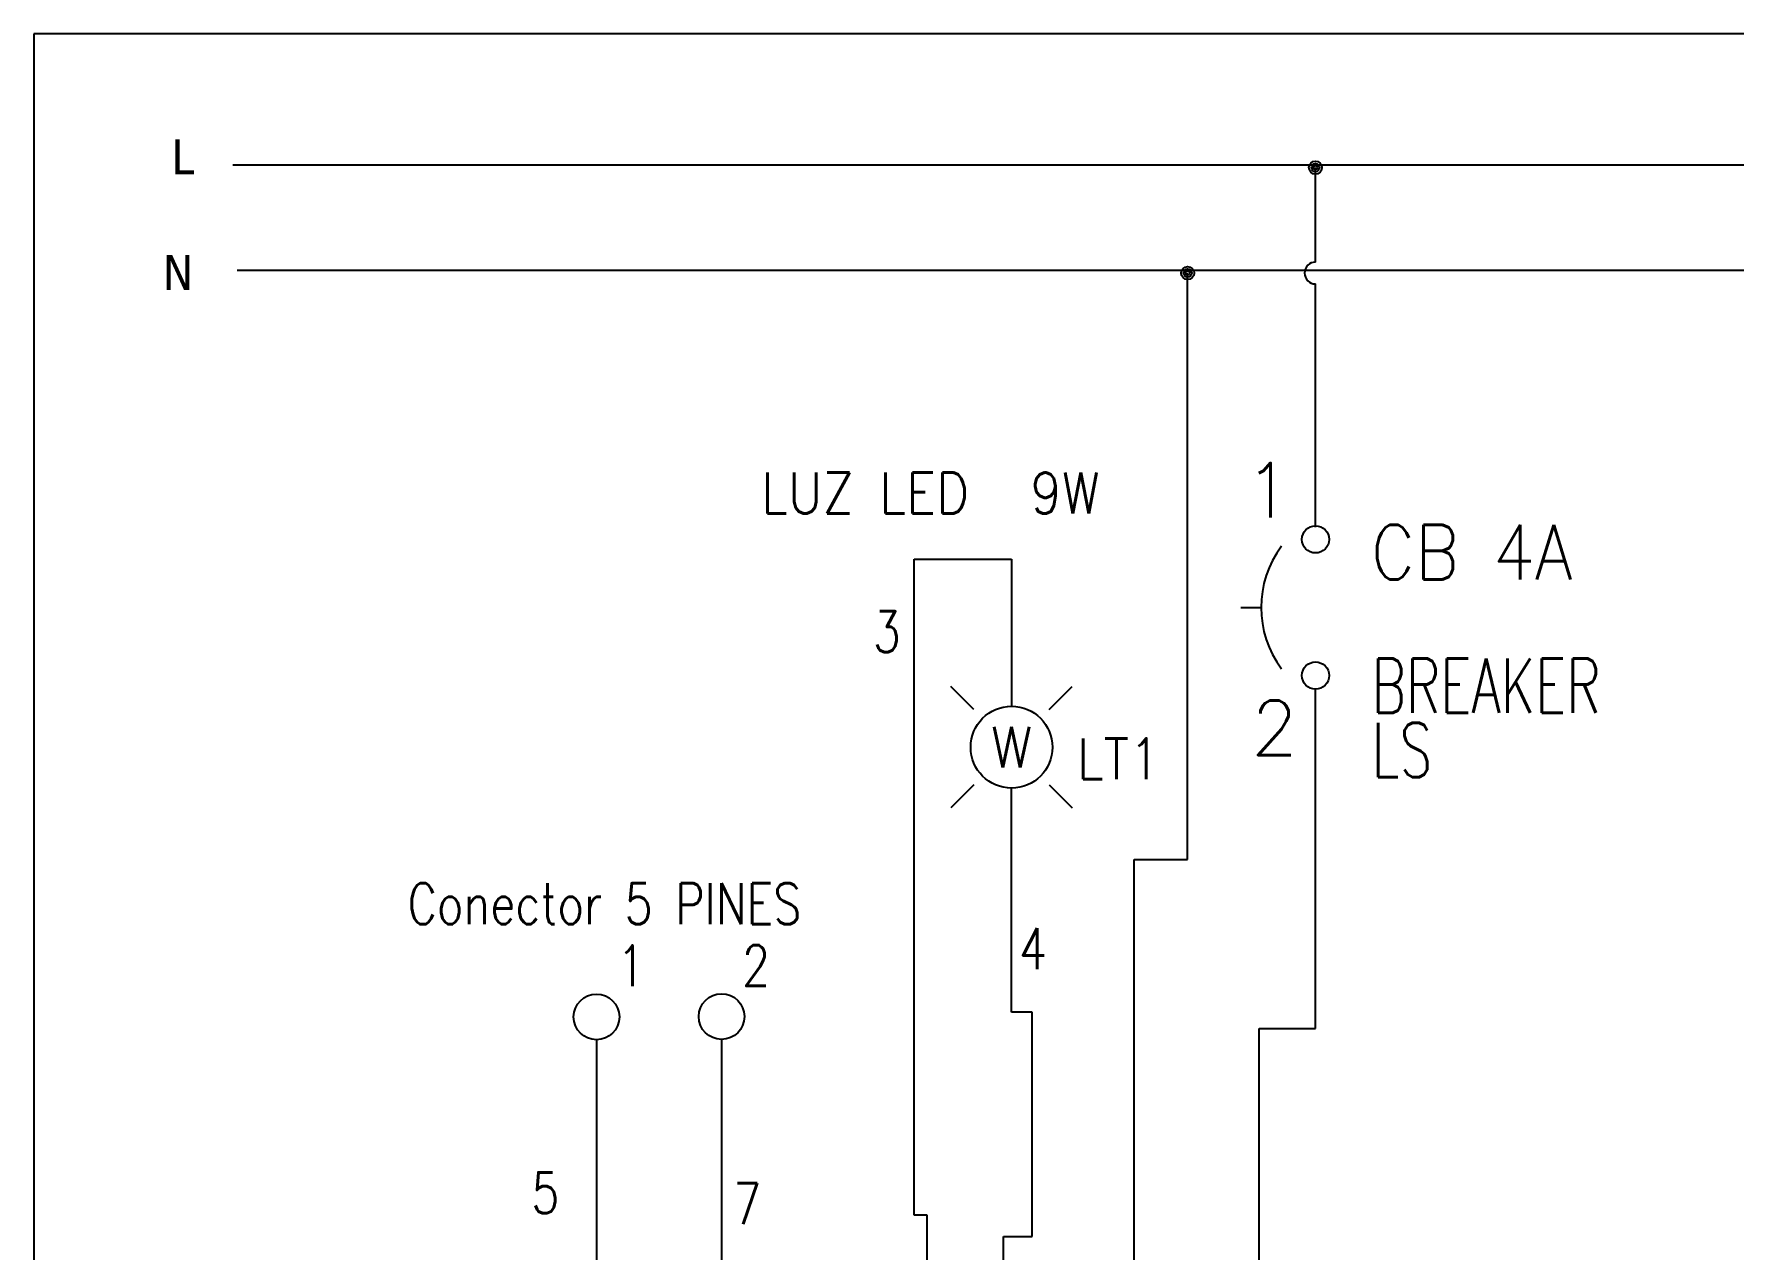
# Model space of a CAD drawing. Header units: millimetres. Extents: x 123.5 to 144.3, y 105.4 to 121.6.
# Drawn here: x 123.51 to 131.3, y 116.02 to 121.59 of the extents above; entities that cross this region are included whole.
import ezdxf
from ezdxf.enums import TextEntityAlignment as Align

# ---------------------------------------------------------------- set-up
doc = ezdxf.new("R2010")
doc.units = ezdxf.units.MM
doc.linetypes.add('HIDDEN2', pattern=[0.1875, 0.125, -0.0625])
for name, color, linetype in [('BLK_12AWG', 7, 'Continuous'), ('DESC', 250, 'Continuous'), ('MISC', 7, 'Continuous'), ('SYMS', 7, 'Continuous'), ('TAGS', 250, 'Continuous'), ('TERMS', 250, 'Continuous'), ('WIRES', 7, 'Continuous')]:
    doc.layers.add(name, color=color, linetype=linetype)
doc.layers.add('WIRENO', color=7, linetype='Continuous', true_color=0x000000)
doc.styles.get("Standard").update_dxf_attribs({"font": 'tahoma.ttf'})
doc.styles.add('WD', font='romans.shx')

# ---------------------------------------------------------------- blocks, each defined once
blk = doc.blocks.new('WDDOT')
for radius in [0.03, 0.0187, 0.00929]:
    blk.add_circle((0, 0), radius)
blk = doc.blocks.new('VCB1')
at = {"linetype": 'HIDDEN2'}
blk.add_line((-0.1712, 0), (-0.125, 0), dxfattribs=at)
for centre in [(0, 0.1562), (0, -0.1562)]:
    blk.add_circle(centre, 0.0312)
blk.add_arc((0.1094, 0), 0.2344, 143.1301, 216.8699)
at = {"style": 'WD'}
for tag, p, width in [('INST', (0.2188, 0.3883), 0.7), ('LOC', (0.2188, 0.2188), 0.7), ('TAG1', (0.1269, 0.0644), 0.9), ('XREF', (0.1287, -0.09), 0.7), ('DESC1', (0.1287, -0.242), 0.7), ('DESC2', (0.1287, -0.3893), 0.7)]:
    blk.add_attdef(tag, p, '', height=0.125, dxfattribs=dict(at, width=width))
at = {"linetype": 'Continuous', "style": 'WD'}
for tag, height, flags, p in [('TERM01', 0.125, 8, (-0.055, 0.2066)), ('CAT', 0.01, 9, (-0.1421, -0.0731)), ('MFG', 0.01, 9, (-0.1421, -0.0881))]:
    blk.add_attdef(tag, text='', height=height, dxfattribs=dict(at, flags=flags)).set_placement(p, align=Align.RIGHT)
at = {"color": 7, "style": 'WD', "flags": 1}
for tag, p in [('X2TERM01', (0, 0.1875)), ('X8TERM02', (0, -0.1875))]:
    blk.add_attdef(tag, p, '', height=0.0125, dxfattribs=at)
at = {"style": 'WD', "width": 0.7}
blk.add_attdef('RATING1', text='', height=0.125, dxfattribs=at).set_placement((-0.1875, 0.0625), align=Align.RIGHT)
at = {"color": 7, "style": 'WD'}
for tag, p in [('X4LINK', (-0.25, 0)), ('X1LINK', (0, 0))]:
    blk.add_attdef(tag, p, '', height=0.01, dxfattribs=at)
at = {"style": 'WD', "flags": 9}
for tag, p in [('FAMILY', (-0.1421, -0.0365)), ('CONTACT', (-0.1288, -0.1291))]:
    blk.add_attdef(tag, text='', height=0.01, dxfattribs=at).set_placement(p, align=Align.RIGHT)
at = {"linetype": 'Continuous', "style": 'WD', "flags": 9}
blk.add_attdef('ASSYCODE', text='', height=0.01, dxfattribs=at).set_placement((-0.1533, -0.1061), align=Align.CENTER)
at = {"linetype": 'Continuous', "style": 'WD', "flags": 8}
blk.add_attdef('TERM02', text='', height=0.125, dxfattribs=at).set_placement((-0.0407, -0.2134), align=Align.TOP_RIGHT)
blk = doc.blocks.new('VLT1W')
for p, q in [((-0.1149, 0.1149), (-0.1856, 0.1856)), ((0.1149, 0.1149), (0.1856, 0.1856)), ((-0.1149, -0.1149), (-0.1856, -0.1856)), ((0.1149, -0.1149), (0.1856, -0.1856))]:
    blk.add_line(p, q)
blk.add_circle((0, 0), 0.125)
at = {"linetype": 'Continuous', "style": 'WD'}
for tag, height, flags, p in [('TERM01', 0.125, 8, (-0.0312, 0.2188)), ('MFG', 0.01, 9, (-0.2211, -0.1494)), ('CAT', 0.01, 9, (-0.2211, -0.1343))]:
    blk.add_attdef(tag, text='', height=height, dxfattribs=dict(at, flags=flags)).set_placement(p, align=Align.RIGHT)
at = {"style": 'WD', "flags": 1}
for tag, p in [('X2TERM01', (0, 0.125)), ('X8TERM02', (0, -0.125))]:
    blk.add_attdef(tag, p, '', height=0.0125, dxfattribs=at)
at = {"style": 'WD'}
blk.add_attdef('COLOR', text='', height=0.125, dxfattribs=at).set_placement((0, 0), align=Align.MIDDLE)
for tag, p, width in [('TAG1', (0.2, -0.0979), 0.9), ('DESC1', (-0.256, -0.9315), 0.9), ('WDTAGALT', (-0.25, -1.25), 0.7)]:
    blk.add_attdef(tag, p, '', height=0.125, dxfattribs=dict(at, width=width))
at = {"linetype": 'Continuous', "style": 'WD', "flags": 9}
blk.add_attdef('ASSYCODE', text='', height=0.01, dxfattribs=at).set_placement((-0.2399, -0.0934), align=Align.CENTER)
at = {"style": 'WD', "flags": 9}
blk.add_attdef('FAMILY', text='', height=0.01, dxfattribs=at).set_placement((-0.2191, -0.1166), align=Align.RIGHT)
at = {"style": 'WD'}
for tag, width, p in [('INST', 0.7, (0.2812, -0.1471)), ('LOC', 0.7, (0.2812, -0.3167)), ('DESC2', 0.9, (-0.256, -0.9627))]:
    blk.add_attdef(tag, text='', height=0.125, dxfattribs=dict(at, width=width)).set_placement(p, align=Align.TOP_LEFT)
at = {"linetype": 'Continuous', "style": 'WD', "flags": 8}
blk.add_attdef('TERM02', text='', height=0.125, dxfattribs=at).set_placement((-0.0312, -0.2188), align=Align.TOP_RIGHT)
blk = doc.blocks.new('WD_WNV')
at = {"linetype": 'Continuous', "style": 'WD', "width": 0.8}
blk.add_attdef('WIRENO', text='', height=0.125, dxfattribs=at).set_placement((-0.05, 0), align=Align.MIDDLE_RIGHT)
at = {"style": 'WD', "flags": 1}
for tag, p in [('W01USER', (-0.0625, 0.0938)), ('W02USER', (-0.0625, 0.0859)), ('W03USER', (-0.0625, 0.0781)), ('W04USER', (-0.0625, 0.0703)), ('W05USER', (-0.0625, 0.0625)), ('W06USER', (-0.0625, 0.0547)), ('W07USER', (-0.0625, 0.0469)), ('W08USER', (-0.0625, 0.0391)), ('W09USER', (-0.0625, 0.0312)), ('W10USER', (-0.0625, 0.0234))]:
    blk.add_attdef(tag, text='', height=0.005, dxfattribs=at).set_placement(p, align=Align.CENTER)
blk = doc.blocks.new('HT0002')
blk.add_circle((0, 0), 0.0699)
at = {"style": 'WD'}
for tag, p, width in [('INST', (0.0625, 0.4196), 0.7), ('LOC', (0.0625, 0.25), 0.7), ('DESC1', (0.0532, -0.3851), 0.8)]:
    blk.add_attdef(tag, p, '', height=0.125, dxfattribs=dict(at, width=width))
at = {"linetype": 'Continuous', "style": 'WD'}
for tag, p, height, width, flags in [('TERM01', (0.0625, 0.0938), 0.125, 0.8, 8), ('TAGSTRIP', (0.0532, -0.2288), 0.125, 0.9, 8), ('CAT', (0.2132, -0.4063), 0.1094, 0.8, 1), ('DESC2', (0.0532, -0.5413), 0.125, 0.8, 8), ('DESC3', (0.0532, -0.6976), 0.125, 0.8, 8)]:
    blk.add_attdef(tag, p, '', height=height, dxfattribs=dict(at, width=width, flags=flags))
at = {"style": 'WD', "flags": 1}
for tag, p, height in [('X2TERMDESC01', (-0.006, 0.0287), 0.025), ('X2TERM01', (0, 0.0699), 0.0125), ('X2PIN01', (0.0326, 0.0839), 0.0125), ('X4TERM01', (-0.0699, 0), 0.0125), ('X4TERMDESC01', (-0.0552, -0.0229), 0.025), ('STRIPSEQ', (0, 0), 0.00125), ('X1TERMDESC01', (0.0393, 0.007), 0.025), ('X1TERM01', (0.0699, 0), 0.0125), ('X1PIN01', (0.0868, 0.0164), 0.0125), ('X4PIN01', (-0.1138, -0.0375), 0.0125), ('LINKTERM', (0, -0.0019), 0.00125), ('X8TERMDESC01', (0, -0.0535), 0.025), ('X8TERM01', (0, -0.0699), 0.0125), ('X8PIN01', (0.0256, -0.0962), 0.0125)]:
    blk.add_attdef(tag, p, '', height=height, dxfattribs=at)
at = {"linetype": 'Continuous', "style": 'WD', "width": 0.8, "flags": 1}
blk.add_attdef('MFG', text='', height=0.1094, dxfattribs=at).set_placement((0.0882, -0.4063), align=Align.RIGHT)
at = {"style": 'WD', "width": 0.7, "flags": 1}
blk.add_attdef('ASSYCODE', (0.0625, -0.2812), '', height=0.01, dxfattribs=at)
blk = doc.blocks.new('WD_WNH')
at = {"linetype": 'Continuous', "style": 'WD', "width": 0.8}
blk.add_attdef('WIRENO', text='', height=0.125, dxfattribs=at).set_placement((0, 0.0625), align=Align.CENTER)
at = {"style": 'WD', "flags": 1}
for tag, p in [('W01USER', (0, 0.0781)), ('W02USER', (0, 0.0703)), ('W03USER', (0, 0.0625)), ('W04USER', (0, 0.0547)), ('W05USER', (0, 0.0469)), ('W06USER', (0, 0.0391)), ('W07USER', (0, 0.0312)), ('W08USER', (0, 0.0234)), ('W09USER', (0, 0.0156)), ('W10USER', (0, 0.0078))]:
    blk.add_attdef(tag, text='', height=0.005, dxfattribs=at).set_placement(p, align=Align.CENTER)

msp = doc.modelspace()

# ---------------------------------------------------------------- linework, layer by layer
at = {"color": 7, "linetype": 'Continuous'}
for p, q in [((144.2555, 121.5905), (123.5055, 121.5905)), ((123.5055, 121.5905), (123.5055, 105.4055))]:
    msp.add_line(p, q, dxfattribs=at)
at = {"layer": 'BLK_12AWG'}
for p, q in [((124.4182, 120.99), (142.7932, 120.99)), ((129.3835, 120.5438), (129.3835, 120.9772)), ((124.4378, 120.5067), (142.8128, 120.5067)), ((128.7974, 117.8036), (128.7974, 120.4938)), ((129.3835, 119.3277), (129.3835, 120.4438)), ((128.5522, 115.5586), (128.5522, 117.8036)), ((128.5522, 117.8036), (128.7974, 117.8036))]:
    msp.add_line(p, q, dxfattribs=at)
msp.add_arc((129.3835, 120.4938), 0.05, 90, 270, dxfattribs=at)
at = {"layer": 'WIRES'}
for p, q in [((127.5431, 116.1722), (127.5431, 119.181)), ((127.5431, 119.181), (127.9896, 119.181)), ((127.9896, 119.181), (127.9896, 118.506)), ((129.3841, 117.0287), (129.3841, 118.5845)), ((127.9896, 117.1027), (127.9896, 118.131)), ((128.0842, 117.1027), (127.9896, 117.1027)), ((128.0842, 116.0744), (128.0842, 117.1027)), ((129.1256, 115.4728), (129.1256, 117.0287)), ((129.1256, 117.0287), (129.3841, 117.0287)), ((126.0858, 116.9763), (126.0858, 115.5882)), ((126.6596, 116.9779), (126.6596, 115.5723)), ((127.6031, 116.1722), (127.5431, 116.1722)), ((127.6031, 115.4112), (127.6031, 116.1722)), ((127.9529, 115.4404), (127.9529, 116.0744)), ((127.9529, 116.0744), (128.0842, 116.0744))]:
    msp.add_line(p, q, dxfattribs=at)

# ---------------------------------------------------------------- block references
at = {"layer": 'SYMS'}
for p in [(129.3835, 120.9772), (128.7974, 120.4938)]:
    msp.add_blockref('WDDOT', p, dxfattribs=at)
ref = msp.add_blockref('VLT1W', (127.9896, 118.3185), dxfattribs=dict(at, xscale=1.5, yscale=1.5, zscale=1.5))
ref.add_attrib('TAG1', 'LT1', (128.2896, 118.1716), dxfattribs={"layer": 'TAGS', "height": 0.1875, "style": 'WD', "width": 0.9})
ref.add_attrib('DESC2', '9W', dxfattribs={"layer": 'DESC', "height": 0.1875, "style": 'WD', "width": 0.9}).set_placement((128.0758, 119.5781), align=Align.TOP_LEFT)
ref.add_attrib('DESC1', 'LUZ LED', (126.8407, 119.3906), dxfattribs={"layer": 'DESC', "height": 0.1875, "style": 'WD', "width": 0.9})
ref.add_attrib('COLOR', 'W', dxfattribs={"layer": 'MISC', "height": 0.1875, "style": 'WD'}).set_placement((127.9896, 118.3185), align=Align.MIDDLE)
ref = msp.add_blockref('VCB1', (129.3841, 118.9595), dxfattribs=dict(at, xscale=2, yscale=2, zscale=2))
ref.add_attrib('DESC2', 'LS', (129.6416, 118.1809), dxfattribs={"layer": 'DESC', "height": 0.25, "style": 'WD', "width": 0.7})
ref.add_attrib('DESC1', 'BREAKER', (129.6416, 118.4755), dxfattribs={"layer": 'DESC', "height": 0.25, "style": 'WD', "width": 0.7})
ref.add_attrib('TAG1', 'CB 4A', (129.638, 119.0883), dxfattribs={"layer": 'TAGS', "height": 0.25, "style": 'WD', "width": 0.9})
ref.add_attrib('TERM02', '2', dxfattribs={"layer": 'TERMS', "linetype": 'Continuous', "height": 0.25, "style": 'WD', "flags": 8}).set_placement((129.3027, 118.5326), align=Align.TOP_RIGHT)
ref.add_attrib('TERM01', '1', dxfattribs={"layer": 'TERMS', "linetype": 'Continuous', "height": 0.25, "style": 'WD', "flags": 8}).set_placement((129.2742, 119.3728), align=Align.RIGHT)
ref = msp.add_blockref('HT0002', (126.0858, 117.0811), dxfattribs=dict(at, xscale=1.5, yscale=1.5, zscale=1.5))
ref.add_attrib('DESC1', 'Conector 5 PINES', (125.2187, 117.5065), dxfattribs={"layer": 'DESC', "height": 0.1875, "style": 'WD', "width": 0.8})
ref.add_attrib('TERM01', '1', (126.1795, 117.2217), dxfattribs={"layer": 'TERMS', "linetype": 'Continuous', "height": 0.1875, "style": 'WD', "width": 0.8, "flags": 8})
ref = msp.add_blockref('HT0002', (126.6596, 117.0827), dxfattribs=dict(at, xscale=1.5, yscale=1.5, zscale=1.5))
ref.add_attrib('TERM01', '2', (126.7533, 117.2233), dxfattribs={"layer": 'TERMS', "linetype": 'Continuous', "height": 0.1875, "style": 'WD', "width": 0.8, "flags": 8})
at = {"layer": 'WIRENO'}
ref = msp.add_blockref('WD_WNH', (127.7375, 120.6498), dxfattribs=dict(at, xscale=1.5, yscale=1.5, zscale=1.5))
ref.add_attrib('WIRENO', '3', dxfattribs={"linetype": 'Continuous', "height": 0.1875, "style": 'WD', "width": 0.8}).set_placement((127.4176, 118.6983), align=Align.BOTTOM_CENTER)
ref = msp.add_blockref('WD_WNV', (127.9896, 117.6169), dxfattribs=dict(at, xscale=1.5, yscale=1.5, zscale=1.5))
ref.add_attrib('WIRENO', '4', dxfattribs={"linetype": 'Continuous', "height": 0.1875, "style": 'WD', "width": 0.8}).set_placement((128.1519, 117.3945), align=Align.MIDDLE_RIGHT)
ref = msp.add_blockref('WD_WNV', (125.9908, 116.2739), dxfattribs=dict(at, xscale=1.5, yscale=1.5, zscale=1.5))
ref.add_attrib('WIRENO', '5', dxfattribs={"linetype": 'Continuous', "height": 0.1875, "style": 'WD', "width": 0.8}).set_placement((125.9158, 116.2739), align=Align.MIDDLE_RIGHT)
ref = msp.add_blockref('WD_WNV', (126.917, 116.2244), dxfattribs=dict(at, xscale=1.5, yscale=1.5, zscale=1.5))
ref.add_attrib('WIRENO', '7', dxfattribs={"linetype": 'Continuous', "height": 0.1875, "style": 'WD', "width": 0.8}).set_placement((126.842, 116.2244), align=Align.MIDDLE_RIGHT)

# ---------------------------------------------------------------- texts
at = {"char_height": 0.16, "attachment_point": 1}
for s, insert in [('L', (124.136, 121.1072)), ('N', (124.0959, 120.5766))]:
    msp.add_mtext_dynamic_manual_height_columns(s, width=0.371937, gutter_width=0.05, heights=[0], dxfattribs=dict(at, insert=insert))

doc.saveas('drawing.dxf')
